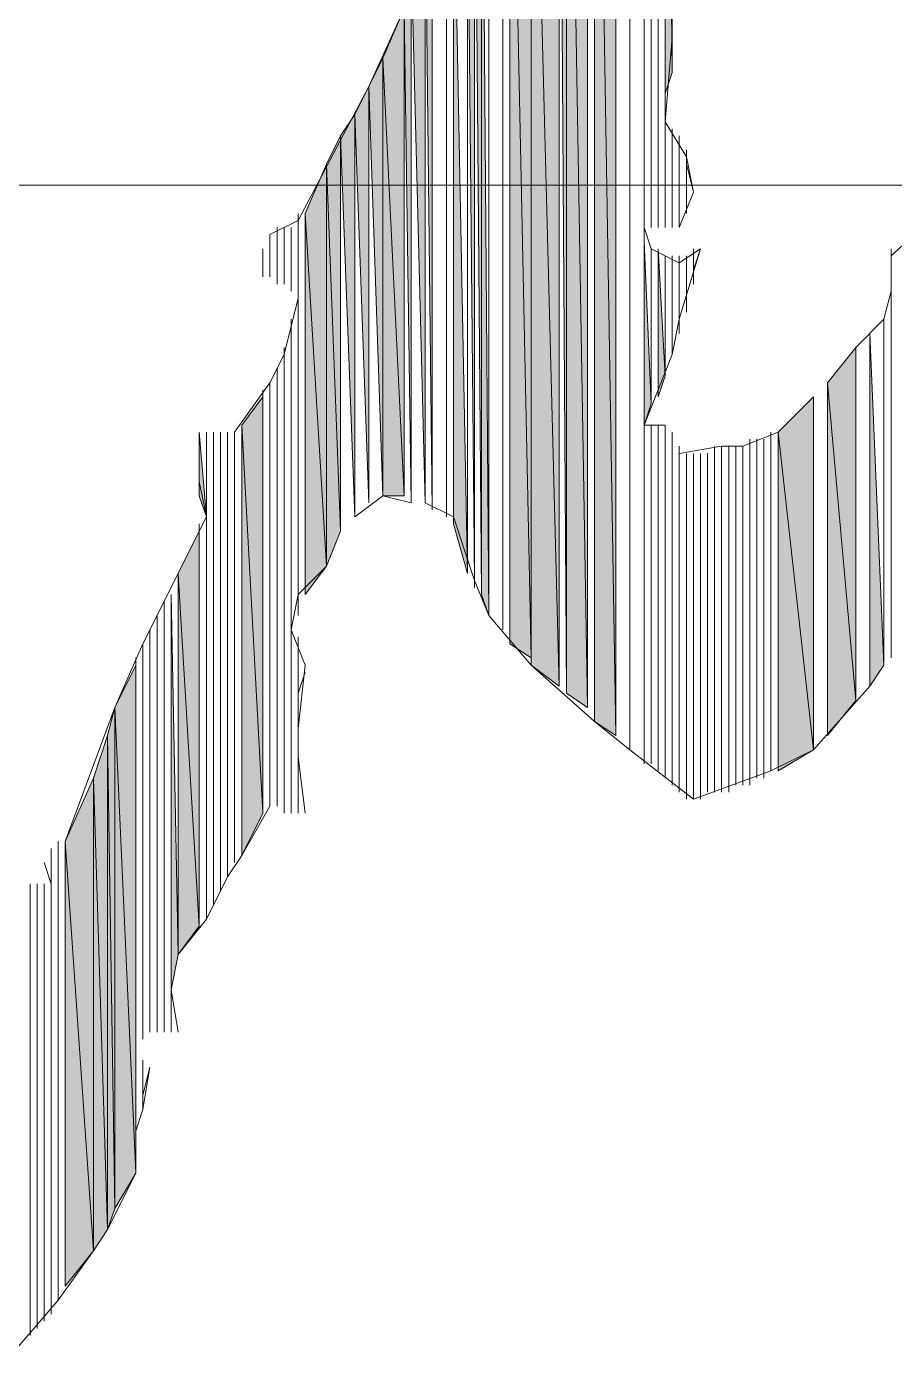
# Model space of a CAD drawing. Header units: millimetres. Extents: x -30643 to 86172, y -19411 to 63186.
# Drawn here: x 82230.7 to 82317.3, y -1822.9 to -1691 of the extents above; entities that cross this region are included whole.
import ezdxf

# ---------------------------------------------------------------- set-up
doc = ezdxf.new("R2010")
doc.units = ezdxf.units.MM

msp = doc.modelspace()

# ---------------------------------------------------------------- hatches: boundary and pattern name
h = msp.add_hatch(color=0)
h.dxf.hatch_style = 2
h.paths.add_polyline_path([(82294.39, -1700.47), (82294.39, -1697.66), (82294.39, -1628.7)])
h = msp.add_hatch(color=0)
h.dxf.hatch_style = 2
h.paths.add_polyline_path([(82294.39, -1697.66), (82295.09, -1695.55), (82294.39, -1628.7)])
h = msp.add_hatch(color=0)
h.dxf.hatch_style = 2
h.paths.add_polyline_path([(82295.09, -1695.55), (82295.09, -1692.03), (82295.09, -1628.7)])
h = msp.add_hatch(color=0)
h.dxf.hatch_style = 2
h.paths.add_polyline_path([(82295.09, -1692.03), (82295.09, -1688.51), (82295.09, -1628.7)])
h = msp.add_hatch(color=0)
h.dxf.hatch_style = 2
h.paths.add_polyline_path([(82289.46, -1761.69), (82289.46, -1630.81), (82287.35, -1632.22)])
h = msp.add_hatch(color=0)
h.dxf.hatch_style = 2
h.paths.add_polyline_path([(82287.35, -1760.29), (82289.46, -1761.69), (82287.35, -1632.22)])
h = msp.add_hatch(color=0)
h.dxf.hatch_style = 2
h.paths.add_polyline_path([(82286.65, -1758.88), (82286.65, -1633.62), (82284.54, -1635.03)])
h = msp.add_hatch(color=0)
h.dxf.hatch_style = 2
h.paths.add_polyline_path([(82284.54, -1757.47), (82286.65, -1758.88), (82284.54, -1635.03)])
h = msp.add_hatch(color=0)
h.dxf.hatch_style = 2
h.paths.add_polyline_path([(82284.54, -1757.47), (82284.54, -1642.07), (82283.83, -1644.88)])
h = msp.add_hatch(color=0)
h.dxf.hatch_style = 2
h.paths.add_polyline_path([(82283.83, -1756.77), (82283.83, -1644.88), (82281.02, -1649.11)])
h = msp.add_hatch(color=0)
h.dxf.hatch_style = 2
h.paths.add_polyline_path([(82281.02, -1754.66), (82283.83, -1756.77), (82281.02, -1649.11)])
h = msp.add_hatch(color=0)
h.dxf.hatch_style = 2
h.paths.add_polyline_path([(82281.02, -1753.95), (82281.02, -1649.81), (82278.91, -1651.92)])
h = msp.add_hatch(color=0)
h.dxf.hatch_style = 2
h.paths.add_polyline_path([(82278.91, -1752.55), (82281.02, -1753.95), (82278.91, -1651.92)])
h = msp.add_hatch(color=0)
h.dxf.hatch_style = 2
h.paths.add_polyline_path([(82276.09, -1747.62), (82276.09, -1654.73), (82275.39, -1661.77)])
h = msp.add_hatch(color=0)
h.dxf.hatch_style = 2
h.paths.add_polyline_path([(82276.09, -1747.62), (82276.8, -1749.73), (82276.09, -1654.73)])
h = msp.add_hatch(color=0)
h.dxf.hatch_style = 2
h.paths.add_polyline_path([(82275.39, -1746.92), (82275.39, -1661.77), (82275.39, -1665.29)])
h = msp.add_hatch(color=0)
h.dxf.hatch_style = 2
h.paths.add_polyline_path([(82275.39, -1746.92), (82275.39, -1665.29), (82275.39, -1667.4)])
h = msp.add_hatch(color=0)
h.dxf.hatch_style = 2
h.paths.add_polyline_path([(82275.39, -1746.21), (82275.39, -1667.4), (82274.68, -1673.03)])
h = msp.add_hatch(color=0)
h.dxf.hatch_style = 2
h.paths.add_polyline_path([(82273.28, -1740.58), (82274.68, -1745.51), (82273.28, -1673.03)])
h = msp.add_hatch(color=0)
h.dxf.hatch_style = 2
h.paths.add_polyline_path([(82271.17, -1739.18), (82271.17, -1674.44), (82270.46, -1676.55)])
h = msp.add_hatch(color=0)
h.dxf.hatch_style = 2
h.paths.add_polyline_path([(82270.46, -1738.47), (82270.46, -1676.55), (82269.06, -1683.59)])
h = msp.add_hatch(color=0)
h.dxf.hatch_style = 2
h.paths.add_polyline_path([(82269.06, -1738.47), (82269.06, -1683.59), (82268.35, -1689.22)])
h = msp.add_hatch(color=0)
h.dxf.hatch_style = 2
h.paths.add_polyline_path([(82268.35, -1737.77), (82268.35, -1689.22), (82266.24, -1694.14)])
h = msp.add_hatch(color=0)
h.dxf.hatch_style = 2
h.paths.add_polyline_path([(82266.24, -1737.77), (82266.24, -1694.14), (82264.83, -1696.96)])
h = msp.add_hatch(color=0)
h.dxf.hatch_style = 2
h.paths.add_polyline_path([(82266.24, -1737.77), (82268.35, -1737.77), (82266.24, -1694.14)])
h = msp.add_hatch(color=0)
h.dxf.hatch_style = 2
h.paths.add_polyline_path([(82264.83, -1738.47), (82264.83, -1696.96), (82263.43, -1699.77)])
h = msp.add_hatch(color=0)
h.dxf.hatch_style = 2
h.paths.add_polyline_path([(82263.43, -1739.88), (82263.43, -1699.77), (82262.02, -1701.88)])
h = msp.add_hatch(color=0)
h.dxf.hatch_style = 2
h.paths.add_polyline_path([(82262.02, -1741.29), (82262.02, -1701.88), (82260.61, -1704.7)])
h = msp.add_hatch(color=0)
h.dxf.hatch_style = 2
h.paths.add_polyline_path([(82260.61, -1744.81), (82260.61, -1704.7), (82258.5, -1709.62)])
h = msp.add_hatch(color=0)
h.dxf.hatch_style = 2
h.paths.add_polyline_path([(82260.61, -1744.81), (82262.02, -1741.29), (82260.61, -1704.7)])
h = msp.add_hatch(color=0)
h.dxf.hatch_style = 2
h.paths.add_polyline_path([(82258.5, -1747.62), (82260.61, -1744.81), (82258.5, -1709.62)])
h = msp.add_hatch(color=0)
h.dxf.hatch_style = 2
h.paths.add_polyline_path([(82292.28, -1730.73), (82292.98, -1728.62), (82292.28, -1712.44)])
h = msp.add_hatch(color=0)
h.dxf.hatch_style = 2
h.paths.add_polyline_path([(82293.68, -1727.92), (82294.39, -1725.81), (82293.68, -1713.14)])
h = msp.add_hatch(color=0)
h.dxf.hatch_style = 2
h.paths.add_polyline_path([(82257.09, -1769.43), (82257.09, -1720.18), (82257.09, -1722.29)])
h = msp.add_hatch(color=0)
h.dxf.hatch_style = 2
h.paths.add_polyline_path([(82314.79, -1756.77), (82316.2, -1754.66), (82314.79, -1721.58)])
h = msp.add_hatch(color=0)
h.dxf.hatch_style = 2
h.paths.add_polyline_path([(82313.39, -1758.18), (82313.39, -1722.99), (82310.57, -1726.51)])
h = msp.add_hatch(color=0)
h.dxf.hatch_style = 2
h.paths.add_polyline_path([(82310.57, -1761.69), (82313.39, -1758.18), (82310.57, -1726.51)])
h = msp.add_hatch(color=0)
h.dxf.hatch_style = 2
h.paths.add_polyline_path([(82254.28, -1769.43), (82254.28, -1727.92), (82252.17, -1730.73)])
h = msp.add_hatch(color=0)
h.dxf.hatch_style = 2
h.paths.add_polyline_path([(82309.17, -1763.1), (82309.17, -1727.92), (82305.65, -1731.44)])
h = msp.add_hatch(color=0)
h.dxf.hatch_style = 2
h.paths.add_polyline_path([(82252.17, -1773.66), (82254.28, -1769.43), (82252.17, -1730.73)])
h = msp.add_hatch(color=0)
h.dxf.hatch_style = 2
h.paths.add_polyline_path([(82247.94, -1737.77), (82247.94, -1731.44), (82247.94, -1733.55)])
h = msp.add_hatch(color=0)
h.dxf.hatch_style = 2
h.paths.add_polyline_path([(82247.94, -1737.77), (82248.65, -1739.88), (82247.94, -1731.44)])
h = msp.add_hatch(color=0)
h.dxf.hatch_style = 2
h.paths.add_polyline_path([(82305.65, -1765.21), (82309.17, -1763.1), (82305.65, -1731.44)])
h = msp.add_hatch(color=0)
h.dxf.hatch_style = 2
h.paths.add_polyline_path([(82247.94, -1780.69), (82247.94, -1741.29), (82245.83, -1745.51)])
h = msp.add_hatch(color=0)
h.dxf.hatch_style = 2
h.paths.add_polyline_path([(82245.83, -1783.51), (82247.94, -1780.69), (82245.83, -1745.51)])
h = msp.add_hatch(color=0)
h.dxf.hatch_style = 2
h.paths.add_polyline_path([(82245.13, -1787.03), (82245.83, -1783.51), (82245.13, -1747.62)])
h = msp.add_hatch(color=0)
h.dxf.hatch_style = 2
h.paths.add_polyline_path([(82257.8, -1763.81), (82257.8, -1760.99), (82257.8, -1752.55)])
h = msp.add_hatch(color=0)
h.dxf.hatch_style = 2
h.paths.add_polyline_path([(82257.8, -1760.99), (82257.8, -1757.47), (82257.8, -1752.55)])
h = msp.add_hatch(color=0)
h.dxf.hatch_style = 2
h.paths.add_polyline_path([(82241.61, -1805.32), (82241.61, -1754.66), (82239.5, -1758.88)])
h = msp.add_hatch(color=0)
h.dxf.hatch_style = 2
h.paths.add_polyline_path([(82241.61, -1805.32), (82241.61, -1801.1), (82241.61, -1754.66)])
h = msp.add_hatch(color=0)
h.dxf.hatch_style = 2
h.paths.add_polyline_path([(82239.5, -1808.84), (82239.5, -1758.88), (82238.8, -1761.69)])
h = msp.add_hatch(color=0)
h.dxf.hatch_style = 2
h.paths.add_polyline_path([(82239.5, -1808.84), (82241.61, -1805.32), (82239.5, -1758.88)])
h = msp.add_hatch(color=0)
h.dxf.hatch_style = 2
h.paths.add_polyline_path([(82238.8, -1810.95), (82238.8, -1761.69), (82237.39, -1765.92)])
h = msp.add_hatch(color=0)
h.dxf.hatch_style = 2
h.paths.add_polyline_path([(82238.8, -1810.95), (82239.5, -1808.84), (82238.8, -1761.69)])
h = msp.add_hatch(color=0)
h.dxf.hatch_style = 2
h.paths.add_polyline_path([(82257.8, -1769.43), (82257.8, -1766.62), (82257.8, -1763.81)])
h = msp.add_hatch(color=0)
h.dxf.hatch_style = 2
h.paths.add_polyline_path([(82237.39, -1813.06), (82237.39, -1765.92), (82234.57, -1772.25)])
h = msp.add_hatch(color=0)
h.dxf.hatch_style = 2
h.paths.add_polyline_path([(82237.39, -1813.06), (82238.8, -1810.95), (82237.39, -1765.92)])
h = msp.add_hatch(color=0)
h.dxf.hatch_style = 2
h.paths.add_polyline_path([(82234.57, -1816.58), (82237.39, -1813.06), (82234.57, -1772.25)])

# ---------------------------------------------------------------- linework, layer by layer
at = {"color": 0, "lineweight": 0}
for points in [[(82292.28, -1711.03), (82292.28, -1628.7)], [(82292.28, -1711.03), (82292.28, -1628.7)], [(82292.28, -1711.03), (82292.28, -1628.7)], [(82292.28, -1711.03), (82292.28, -1628.7)], [(82292.28, -1763.81), (82292.28, -1629.4)], [(82292.28, -1711.03), (82292.28, -1629.4)], [(82292.98, -1711.03), (82292.98, -1628.7)], [(82292.98, -1711.03), (82292.98, -1628.7)], [(82293.68, -1711.03), (82293.68, -1628.7)], [(82293.68, -1711.03), (82293.68, -1628.7)], [(82294.39, -1711.03), (82294.39, -1628.7)], [(82294.39, -1711.03), (82294.39, -1628.7)], [(82294.39, -1711.03), (82294.39, -1628.7)], [(82294.39, -1711.03), (82294.39, -1628.7)], [(82294.39, -1711.03), (82294.39, -1628.7)], [(82294.39, -1700.47), (82294.39, -1697.66), (82294.39, -1628.7)], [(82294.39, -1697.66), (82294.39, -1628.7)], [(82294.39, -1697.66), (82295.09, -1695.55), (82294.39, -1628.7)], [(82295.09, -1695.55), (82295.09, -1628.7)], [(82295.09, -1695.55), (82295.09, -1692.03), (82295.09, -1628.7)], [(82295.09, -1692.03), (82295.09, -1628.7)], [(82295.09, -1692.03), (82295.09, -1688.51), (82295.09, -1628.7)], [(82290.87, -1763.1), (82290.87, -1630.11)], [(82290.87, -1763.1), (82290.87, -1630.11)], [(82289.46, -1761.69), (82289.46, -1630.81), (82287.35, -1632.22)], [(82289.46, -1761.69), (82289.46, -1630.81)], [(82287.35, -1760.29), (82287.35, -1632.22)], [(82287.35, -1760.29), (82289.46, -1761.69), (82287.35, -1632.22)], [(82287.35, -1759.58), (82287.35, -1632.92)], [(82287.35, -1759.58), (82287.35, -1632.92)], [(82286.65, -1758.88), (82286.65, -1633.62), (82284.54, -1635.03)], [(82286.65, -1758.88), (82286.65, -1633.62)], [(82284.54, -1757.47), (82286.65, -1758.88), (82284.54, -1635.03)], [(82284.54, -1757.47), (82284.54, -1642.07), (82283.83, -1644.88)], [(82284.54, -1757.47), (82284.54, -1641.37)], [(82284.54, -1757.47), (82284.54, -1642.07)], [(82283.83, -1756.77), (82283.83, -1644.88), (82281.02, -1649.11)], [(82283.83, -1756.77), (82283.83, -1644.88)], [(82281.02, -1754.66), (82281.02, -1649.11)], [(82281.02, -1754.66), (82283.83, -1756.77), (82281.02, -1649.11)], [(82281.02, -1753.95), (82281.02, -1649.81), (82278.91, -1651.92)], [(82281.02, -1753.95), (82281.02, -1649.81)], [(82278.91, -1752.55), (82278.91, -1651.92)], [(82278.91, -1752.55), (82281.02, -1753.95), (82278.91, -1651.92)], [(82276.8, -1749.73), (82276.8, -1654.03)], [(82276.8, -1749.73), (82276.8, -1654.03)], [(82278.2, -1751.14), (82278.2, -1653.33)], [(82278.2, -1751.14), (82278.2, -1653.33)], [(82276.09, -1747.62), (82276.09, -1654.73), (82275.39, -1661.77)], [(82276.09, -1747.62), (82276.8, -1749.73), (82276.09, -1654.73)], [(82275.39, -1746.92), (82275.39, -1661.77), (82275.39, -1665.29)], [(82275.39, -1746.92), (82275.39, -1661.77)], [(82275.39, -1746.92), (82275.39, -1665.29), (82275.39, -1667.4)], [(82275.39, -1746.92), (82275.39, -1665.29)], [(82275.39, -1746.21), (82275.39, -1667.4), (82274.68, -1673.03)], [(82275.39, -1746.21), (82275.39, -1667.4)], [(82272.57, -1739.88), (82272.57, -1673.73)], [(82272.57, -1739.88), (82272.57, -1673.73)], [(82273.28, -1740.58), (82273.28, -1673.03)], [(82273.28, -1740.58), (82274.68, -1745.51), (82273.28, -1673.03)], [(82273.28, -1739.88), (82273.28, -1673.73)], [(82273.28, -1739.88), (82273.28, -1673.73)], [(82274.68, -1745.51), (82274.68, -1673.03)], [(82274.68, -1745.51), (82274.68, -1673.03)], [(82271.17, -1739.18), (82271.17, -1674.44), (82270.46, -1676.55)], [(82271.17, -1739.18), (82271.17, -1674.44)], [(82270.46, -1738.47), (82270.46, -1676.55), (82269.06, -1683.59)], [(82270.46, -1738.47), (82270.46, -1676.55)], [(82269.06, -1738.47), (82269.06, -1683.59), (82268.35, -1689.22)], [(82269.06, -1738.47), (82269.06, -1683.59)], [(82268.35, -1737.77), (82268.35, -1689.22), (82266.24, -1694.14)], [(82268.35, -1737.77), (82268.35, -1689.22)], [(82266.24, -1737.77), (82266.24, -1694.14), (82264.83, -1696.96)], [(82266.24, -1737.77), (82268.35, -1737.77), (82266.24, -1694.14)], [(82264.83, -1738.47), (82264.83, -1696.96), (82263.43, -1699.77)], [(82264.83, -1738.47), (82264.83, -1696.96)], [(82263.43, -1739.88), (82263.43, -1699.77), (82262.02, -1701.88)], [(82263.43, -1739.88), (82263.43, -1699.77)], [(82294.39, -1711.03), (82294.39, -1700.47)], [(82262.02, -1741.29), (82262.02, -1701.88), (82260.61, -1704.7)], [(82262.02, -1741.29), (82262.02, -1701.88)], [(82294.39, -1711.03), (82294.39, -1701.18)], [(82294.39, -1711.03), (82294.39, -1701.18)], [(82295.09, -1711.03), (82295.09, -1701.18)], [(82295.09, -1711.03), (82295.09, -1701.18)], [(82295.09, -1711.03), (82295.09, -1701.18)], [(82295.09, -1711.03), (82295.09, -1701.18)], [(82295.09, -1711.03), (82295.09, -1701.88)], [(82295.09, -1711.03), (82295.09, -1701.88)], [(82295.09, -1711.03), (82295.09, -1701.88)], [(82295.09, -1711.03), (82295.09, -1701.88)], [(82295.8, -1711.03), (82295.8, -1701.88)], [(82295.8, -1711.03), (82295.8, -1701.88)], [(82295.8, -1711.03), (82295.8, -1702.58)], [(82295.8, -1711.03), (82295.8, -1702.58)], [(82295.8, -1711.03), (82295.8, -1702.58)], [(82295.8, -1711.03), (82295.8, -1702.58)], [(82295.8, -1711.03), (82295.8, -1702.58)], [(82295.8, -1711.03), (82295.8, -1702.58)], [(82295.8, -1710.33), (82295.8, -1702.58)], [(82295.8, -1710.33), (82295.8, -1702.58)], [(82295.8, -1710.33), (82295.8, -1702.58)], [(82295.8, -1710.33), (82295.8, -1702.58)], [(82295.8, -1710.33), (82295.8, -1702.58)], [(82295.8, -1710.33), (82295.8, -1702.58)], [(82296.5, -1709.62), (82296.5, -1703.29)], [(82296.5, -1709.62), (82296.5, -1703.29)], [(82296.5, -1708.21), (82296.5, -1703.99)], [(82296.5, -1708.21), (82296.5, -1703.99)], [(82296.5, -1708.21), (82296.5, -1703.99)], [(82296.5, -1708.21), (82296.5, -1703.99)], [(82260.61, -1744.81), (82260.61, -1704.7), (82258.5, -1709.62)], [(82260.61, -1744.81), (82262.02, -1741.29), (82260.61, -1704.7)], [(82296.5, -1708.21), (82296.5, -1704.7)], [(82296.5, -1708.21), (82296.5, -1704.7)], [(82297.2, -1707.51), (82296.5, -1704.7)], [(82257.8, -1718.07), (82257.8, -1709.62)], [(82257.8, -1748.32), (82257.8, -1709.62)], [(82257.8, -1747.62), (82257.8, -1709.62)], [(82257.8, -1747.62), (82257.8, -1709.62)], [(82258.5, -1747.62), (82258.5, -1709.62)], [(82258.5, -1747.62), (82258.5, -1709.62)], [(82258.5, -1747.62), (82258.5, -1709.62)], [(82258.5, -1747.62), (82260.61, -1744.81), (82258.5, -1709.62)], [(82255.69, -1716.66), (82255.69, -1711.03)], [(82255.69, -1716.66), (82255.69, -1711.03)], [(82256.39, -1716.66), (82256.39, -1711.03)], [(82256.39, -1716.66), (82256.39, -1711.03)], [(82256.39, -1716.66), (82256.39, -1711.03)], [(82256.39, -1716.66), (82256.39, -1711.03)], [(82256.39, -1716.66), (82256.39, -1711.03)], [(82256.39, -1716.66), (82256.39, -1711.03)], [(82257.09, -1717.36), (82257.09, -1711.03)], [(82257.09, -1717.36), (82257.09, -1711.03)], [(82257.09, -1717.36), (82257.09, -1711.03)], [(82257.09, -1717.36), (82257.09, -1711.03)], [(82257.8, -1717.36), (82257.8, -1710.33)], [(82257.8, -1717.36), (82257.8, -1710.33)], [(82257.8, -1717.36), (82257.8, -1710.33)], [(82257.8, -1717.36), (82257.8, -1710.33)], [(82257.8, -1717.36), (82257.8, -1710.33)], [(82257.8, -1717.36), (82257.8, -1710.33)], [(82292.28, -1763.81), (82292.28, -1711.03)], [(82292.28, -1763.81), (82292.28, -1711.03)], [(82292.28, -1763.81), (82292.28, -1711.03)], [(82254.98, -1715.95), (82254.98, -1711.73)], [(82254.98, -1715.95), (82254.98, -1711.73)], [(82254.98, -1715.95), (82254.98, -1711.73)], [(82254.98, -1715.95), (82254.98, -1711.73)], [(82254.98, -1715.95), (82254.98, -1712.44)], [(82254.98, -1715.95), (82254.98, -1712.44)], [(82292.28, -1764.51), (82292.28, -1712.44)], [(82292.28, -1730.73), (82292.98, -1728.62), (82292.28, -1712.44)], [(82254.28, -1715.95), (82254.28, -1713.14)], [(82254.28, -1715.95), (82254.28, -1713.14)], [(82292.98, -1728.62), (82292.98, -1713.14)], [(82292.98, -1728.62), (82292.98, -1713.14)], [(82293.68, -1727.92), (82293.68, -1713.14)], [(82293.68, -1727.92), (82294.39, -1725.81), (82293.68, -1713.14)], [(82294.39, -1725.81), (82294.39, -1713.84)], [(82294.39, -1725.81), (82294.39, -1713.84)], [(82294.39, -1725.1), (82294.39, -1713.84)], [(82294.39, -1725.1), (82294.39, -1713.84)], [(82294.39, -1724.4), (82294.39, -1713.84)], [(82294.39, -1724.4), (82294.39, -1713.84)], [(82294.39, -1723.7), (82294.39, -1713.84)], [(82294.39, -1723.7), (82294.39, -1713.84)], [(82295.09, -1723.7), (82295.09, -1713.84)], [(82295.09, -1723.7), (82295.09, -1713.84)], [(82295.09, -1722.99), (82295.09, -1713.84)], [(82295.09, -1722.99), (82295.09, -1713.84)], [(82295.09, -1722.29), (82295.09, -1713.84)], [(82295.09, -1722.29), (82295.09, -1713.84)], [(82295.09, -1722.29), (82295.09, -1713.84)], [(82295.09, -1722.29), (82295.09, -1713.84)], [(82295.8, -1721.58), (82295.8, -1713.84)], [(82295.8, -1721.58), (82295.8, -1713.84)], [(82295.8, -1720.88), (82295.8, -1713.84)], [(82295.8, -1720.88), (82295.8, -1713.84)], [(82295.8, -1720.18), (82295.8, -1713.84)], [(82295.8, -1720.18), (82295.8, -1713.84)], [(82295.8, -1720.18), (82295.8, -1713.84)], [(82295.8, -1720.18), (82295.8, -1713.84)], [(82296.5, -1719.47), (82296.5, -1713.84)], [(82296.5, -1719.47), (82296.5, -1713.84)], [(82296.5, -1718.07), (82296.5, -1713.84)], [(82296.5, -1718.07), (82296.5, -1713.84)], [(82296.5, -1717.36), (82296.5, -1713.84)], [(82296.5, -1717.36), (82296.5, -1713.84)], [(82296.5, -1717.36), (82296.5, -1713.84)], [(82296.5, -1717.36), (82296.5, -1713.84)], [(82297.2, -1715.25), (82297.2, -1713.14)], [(82297.2, -1715.25), (82297.91, -1713.14)], [(82297.2, -1716.66), (82297.2, -1713.84)], [(82297.2, -1716.66), (82297.2, -1713.84)], [(82297.2, -1716.66), (82297.2, -1713.84)], [(82297.2, -1716.66), (82297.2, -1713.84)], [(82297.2, -1716.66), (82297.2, -1713.84)], [(82297.2, -1716.66), (82297.2, -1713.84)], [(82297.2, -1715.95), (82297.2, -1713.84)], [(82297.2, -1715.95), (82297.2, -1713.84)], [(82297.2, -1715.95), (82297.2, -1713.84)], [(82297.2, -1715.95), (82297.2, -1713.84)], [(82316.91, -1717.36), (82316.91, -1713.14)], [(82316.91, -1753.25), (82316.91, -1713.14)], [(82295.8, -1720.88), (82295.8, -1714.55)], [(82295.8, -1720.88), (82295.8, -1714.55)], [(82295.8, -1720.88), (82295.8, -1714.55)], [(82295.8, -1720.88), (82295.8, -1714.55)], [(82295.8, -1720.18), (82295.8, -1714.55)], [(82295.8, -1720.18), (82295.8, -1714.55)], [(82316.91, -1753.25), (82316.91, -1717.36)], [(82257.8, -1748.32), (82257.8, -1718.07)], [(82257.8, -1749.03), (82257.8, -1718.77)], [(82257.8, -1749.03), (82257.8, -1718.77)], [(82257.8, -1749.03), (82257.8, -1718.77)], [(82257.8, -1749.03), (82257.8, -1718.77)], [(82316.91, -1753.95), (82316.91, -1718.77)], [(82316.91, -1753.95), (82316.91, -1718.77)], [(82257.09, -1769.43), (82257.09, -1720.18), (82257.09, -1722.29)], [(82257.09, -1751.14), (82257.09, -1720.18)], [(82257.8, -1749.73), (82257.8, -1719.47)], [(82257.8, -1749.73), (82257.8, -1719.47)], [(82316.2, -1754.66), (82316.2, -1720.18)], [(82316.2, -1754.66), (82316.2, -1720.18)], [(82316.2, -1754.66), (82316.2, -1720.18)], [(82316.2, -1754.66), (82316.2, -1720.18)], [(82314.79, -1756.77), (82314.79, -1721.58)], [(82314.79, -1756.77), (82316.2, -1754.66), (82314.79, -1721.58)], [(82256.39, -1769.43), (82256.39, -1722.99)], [(82256.39, -1769.43), (82256.39, -1722.99)], [(82257.09, -1769.43), (82257.09, -1722.29)], [(82257.09, -1769.43), (82257.09, -1722.29)], [(82313.39, -1758.18), (82313.39, -1722.99), (82310.57, -1726.51)], [(82313.39, -1758.18), (82313.39, -1722.99)], [(82256.39, -1769.43), (82256.39, -1723.7)], [(82256.39, -1769.43), (82256.39, -1723.7)], [(82256.39, -1768.73), (82256.39, -1724.4)], [(82256.39, -1768.73), (82256.39, -1724.4)], [(82255.69, -1768.73), (82255.69, -1725.1)], [(82255.69, -1768.73), (82255.69, -1725.1)], [(82254.98, -1768.73), (82254.98, -1726.51)], [(82254.98, -1768.73), (82254.98, -1726.51)], [(82254.98, -1768.73), (82254.98, -1726.51)], [(82254.98, -1768.73), (82254.98, -1726.51)], [(82310.57, -1761.69), (82310.57, -1726.51)], [(82310.57, -1761.69), (82313.39, -1758.18), (82310.57, -1726.51)], [(82254.28, -1769.43), (82254.28, -1727.92), (82252.17, -1730.73)], [(82254.28, -1769.43), (82254.28, -1727.21)], [(82254.28, -1769.43), (82254.28, -1727.21)], [(82254.28, -1769.43), (82254.28, -1727.92)], [(82254.98, -1768.73), (82254.98, -1727.21)], [(82254.98, -1768.73), (82254.98, -1727.21)], [(82309.17, -1763.1), (82309.17, -1727.92), (82305.65, -1731.44)], [(82309.17, -1763.1), (82309.17, -1727.92)], [(82309.17, -1763.1), (82309.17, -1727.92)], [(82309.17, -1763.1), (82309.17, -1727.92)], [(82252.17, -1773.66), (82252.17, -1730.73)], [(82252.17, -1773.66), (82254.28, -1769.43), (82252.17, -1730.73)], [(82292.28, -1764.51), (82292.28, -1730.73)], [(82292.98, -1764.51), (82292.98, -1730.73)], [(82292.98, -1764.51), (82292.98, -1730.73)], [(82293.68, -1765.21), (82293.68, -1730.73)], [(82293.68, -1765.21), (82293.68, -1730.73)], [(82294.39, -1765.92), (82294.39, -1730.73)], [(82294.39, -1765.92), (82294.39, -1730.73)], [(82294.39, -1765.92), (82294.39, -1730.73)], [(82294.39, -1765.92), (82294.39, -1730.73)], [(82247.94, -1737.77), (82247.94, -1731.44), (82247.94, -1733.55)], [(82247.94, -1737.77), (82248.65, -1739.88), (82247.94, -1731.44)], [(82248.65, -1739.88), (82248.65, -1731.44)], [(82248.65, -1779.99), (82248.65, -1731.44)], [(82248.65, -1779.99), (82248.65, -1731.44)], [(82248.65, -1779.99), (82248.65, -1731.44)], [(82249.35, -1778.58), (82249.35, -1731.44)], [(82249.35, -1778.58), (82249.35, -1731.44)], [(82250.06, -1777.18), (82250.06, -1731.44)], [(82250.06, -1777.18), (82250.06, -1731.44)], [(82250.76, -1775.77), (82250.76, -1731.44)], [(82250.76, -1775.77), (82250.76, -1731.44)], [(82251.46, -1774.36), (82251.46, -1731.44)], [(82251.46, -1774.36), (82251.46, -1731.44)], [(82294.39, -1765.92), (82294.39, -1731.44)], [(82294.39, -1765.92), (82294.39, -1731.44)], [(82294.39, -1765.92), (82294.39, -1731.44)], [(82294.39, -1765.92), (82294.39, -1731.44)], [(82295.09, -1765.92), (82295.09, -1731.44)], [(82295.09, -1765.92), (82295.09, -1731.44)], [(82295.09, -1766.62), (82295.09, -1731.44)], [(82295.09, -1766.62), (82295.09, -1731.44)], [(82295.09, -1766.62), (82295.09, -1732.14)], [(82295.09, -1766.62), (82295.09, -1732.14)], [(82295.09, -1766.62), (82295.09, -1732.14)], [(82295.09, -1766.62), (82295.09, -1732.14)], [(82302.83, -1765.92), (82302.83, -1732.14)], [(82302.83, -1765.92), (82302.83, -1732.14)], [(82303.54, -1765.92), (82303.54, -1732.14)], [(82303.54, -1765.92), (82303.54, -1732.14)], [(82304.24, -1765.92), (82304.24, -1732.14)], [(82304.24, -1765.92), (82304.24, -1732.14)], [(82304.94, -1765.21), (82304.94, -1731.44)], [(82304.94, -1765.21), (82304.94, -1731.44)], [(82305.65, -1765.21), (82305.65, -1731.44)], [(82305.65, -1765.21), (82309.17, -1763.1), (82305.65, -1731.44)], [(82247.94, -1736.36), (82247.94, -1733.55)], [(82247.94, -1736.36), (82247.94, -1733.55)], [(82295.8, -1766.62), (82295.8, -1732.84)], [(82295.8, -1766.62), (82295.8, -1732.84)], [(82295.8, -1766.62), (82295.8, -1732.84)], [(82295.8, -1766.62), (82295.8, -1732.84)], [(82295.8, -1766.62), (82295.8, -1732.84)], [(82295.8, -1766.62), (82295.8, -1732.84)], [(82295.8, -1766.62), (82295.8, -1732.84)], [(82295.8, -1766.62), (82295.8, -1732.84)], [(82295.8, -1766.62), (82295.8, -1733.55)], [(82295.8, -1766.62), (82295.8, -1733.55)], [(82295.8, -1767.32), (82295.8, -1733.55)], [(82295.8, -1767.32), (82295.8, -1733.55)], [(82295.8, -1767.32), (82295.8, -1733.55)], [(82295.8, -1767.32), (82295.8, -1733.55)], [(82296.5, -1767.32), (82296.5, -1733.55)], [(82296.5, -1767.32), (82296.5, -1733.55)], [(82296.5, -1767.32), (82296.5, -1733.55)], [(82296.5, -1767.32), (82296.5, -1733.55)], [(82296.5, -1768.03), (82296.5, -1733.55)], [(82296.5, -1768.03), (82296.5, -1733.55)], [(82296.5, -1768.03), (82296.5, -1733.55)], [(82296.5, -1768.03), (82296.5, -1733.55)], [(82297.2, -1768.03), (82297.2, -1733.55)], [(82297.2, -1768.03), (82297.2, -1733.55)], [(82297.2, -1768.03), (82297.2, -1733.55)], [(82297.2, -1768.03), (82297.2, -1733.55)], [(82297.2, -1768.03), (82297.2, -1733.55)], [(82297.2, -1768.03), (82297.2, -1733.55)], [(82297.2, -1768.03), (82297.2, -1733.55)], [(82297.2, -1768.03), (82297.2, -1733.55)], [(82297.2, -1768.03), (82297.2, -1733.55)], [(82297.2, -1768.03), (82297.2, -1733.55)], [(82297.2, -1768.03), (82297.2, -1733.55)], [(82297.2, -1768.03), (82297.2, -1733.55)], [(82297.91, -1768.03), (82297.91, -1733.55)], [(82297.91, -1768.03), (82297.91, -1733.55)], [(82297.91, -1768.03), (82297.91, -1733.55)], [(82297.91, -1768.03), (82297.91, -1733.55)], [(82298.61, -1767.32), (82298.61, -1733.55)], [(82298.61, -1767.32), (82298.61, -1733.55)], [(82299.31, -1767.32), (82299.31, -1732.84)], [(82299.31, -1767.32), (82299.31, -1732.84)], [(82300.02, -1767.32), (82300.02, -1732.84)], [(82300.02, -1767.32), (82300.02, -1732.84)], [(82300.02, -1767.32), (82300.02, -1732.84)], [(82300.02, -1767.32), (82300.02, -1732.84)], [(82300.02, -1767.32), (82300.02, -1732.84)], [(82300.02, -1767.32), (82300.02, -1732.84)], [(82300.72, -1767.32), (82300.72, -1732.84)], [(82300.72, -1767.32), (82300.72, -1732.84)], [(82300.72, -1767.32), (82300.72, -1732.84)], [(82300.72, -1767.32), (82300.72, -1732.84)], [(82301.42, -1766.62), (82301.42, -1732.84)], [(82301.42, -1766.62), (82301.42, -1732.84)], [(82302.13, -1766.62), (82302.13, -1732.84)], [(82302.13, -1766.62), (82302.13, -1732.84)], [(82302.83, -1766.62), (82302.83, -1732.84)], [(82302.83, -1766.62), (82302.83, -1732.84)], [(82248.65, -1779.99), (82248.65, -1739.88)], [(82247.94, -1780.69), (82247.94, -1741.29), (82245.83, -1745.51)], [(82247.94, -1780.69), (82247.94, -1740.58)], [(82247.94, -1780.69), (82247.94, -1740.58)], [(82247.94, -1780.69), (82247.94, -1741.29)], [(82247.94, -1780.69), (82247.94, -1741.29)], [(82247.94, -1780.69), (82247.94, -1741.29)], [(82245.83, -1783.51), (82245.83, -1745.51)], [(82245.83, -1783.51), (82247.94, -1780.69), (82245.83, -1745.51)], [(82245.83, -1783.51), (82245.83, -1746.21)], [(82245.83, -1783.51), (82245.83, -1746.21)], [(82245.13, -1791.25), (82245.13, -1747.62)], [(82245.13, -1787.03), (82245.83, -1783.51), (82245.13, -1747.62)], [(82244.43, -1791.25), (82244.43, -1748.32)], [(82244.43, -1791.25), (82244.43, -1748.32)], [(82243.72, -1791.25), (82243.72, -1749.73)], [(82243.72, -1791.25), (82243.72, -1749.73)], [(82243.02, -1791.25), (82243.02, -1751.14)], [(82243.02, -1791.25), (82243.02, -1751.14)], [(82257.09, -1769.43), (82257.09, -1751.14)], [(82257.8, -1769.43), (82257.8, -1751.84)], [(82257.8, -1769.43), (82257.8, -1751.84)], [(82242.32, -1791.25), (82242.32, -1752.55)], [(82242.32, -1791.25), (82242.32, -1752.55)], [(82242.32, -1791.25), (82242.32, -1752.55)], [(82242.32, -1791.25), (82242.32, -1752.55)], [(82242.32, -1791.95), (82242.32, -1753.25)], [(82242.32, -1791.95), (82242.32, -1753.25)], [(82242.32, -1791.95), (82242.32, -1753.25)], [(82242.32, -1791.95), (82242.32, -1753.25)], [(82257.8, -1769.43), (82257.8, -1752.55)], [(82257.8, -1763.81), (82257.8, -1760.99), (82257.8, -1752.55)], [(82257.8, -1760.99), (82257.8, -1752.55)], [(82257.8, -1760.99), (82257.8, -1757.47), (82257.8, -1752.55)], [(82241.61, -1805.32), (82241.61, -1754.66), (82239.5, -1758.88)], [(82241.61, -1801.1), (82241.61, -1753.95)], [(82241.61, -1801.1), (82241.61, -1753.95)], [(82241.61, -1800.4), (82241.61, -1753.95)], [(82241.61, -1792.66), (82241.61, -1753.95)], [(82241.61, -1805.32), (82241.61, -1801.1), (82241.61, -1754.66)], [(82257.8, -1757.47), (82257.8, -1753.95)], [(82257.8, -1757.47), (82257.8, -1753.95)], [(82257.8, -1757.47), (82257.8, -1753.95)], [(82257.8, -1757.47), (82258.5, -1755.36)], [(82239.5, -1808.84), (82239.5, -1758.88), (82238.8, -1761.69)], [(82239.5, -1808.84), (82241.61, -1805.32), (82239.5, -1758.88)], [(82238.8, -1810.95), (82238.8, -1761.69), (82237.39, -1765.92)], [(82238.8, -1810.95), (82239.5, -1808.84), (82238.8, -1761.69)], [(82257.8, -1769.43), (82257.8, -1763.81)], [(82257.8, -1769.43), (82257.8, -1763.81)], [(82257.8, -1769.43), (82257.8, -1763.81)], [(82257.8, -1769.43), (82257.8, -1766.62), (82257.8, -1763.81)], [(82237.39, -1813.06), (82237.39, -1765.92), (82234.57, -1772.25)], [(82237.39, -1813.06), (82238.8, -1810.95), (82237.39, -1765.92)], [(82257.8, -1769.43), (82257.8, -1766.62)], [(82257.8, -1769.43), (82257.8, -1766.62)], [(82257.8, -1769.43), (82257.8, -1766.62)], [(82233.17, -1818.69), (82233.17, -1772.95)], [(82233.17, -1818.69), (82233.17, -1772.95)], [(82233.87, -1817.99), (82233.87, -1772.25)], [(82233.87, -1817.99), (82233.87, -1772.25)], [(82234.57, -1816.58), (82234.57, -1772.25)], [(82234.57, -1816.58), (82237.39, -1813.06), (82234.57, -1772.25)], [(82233.17, -1776.47), (82233.17, -1773.66)], [(82233.17, -1819.4), (82233.17, -1773.66)], [(82231.06, -1821.51), (82231.06, -1776.47)], [(82231.06, -1821.51), (82231.06, -1776.47)], [(82231.76, -1820.8), (82231.76, -1776.47)], [(82231.76, -1820.8), (82231.76, -1776.47)], [(82232.46, -1820.1), (82232.46, -1776.47)], [(82232.46, -1820.1), (82232.46, -1776.47)], [(82233.17, -1819.4), (82233.17, -1776.47)], [(82245.13, -1791.25), (82245.13, -1787.03)], [(82245.83, -1791.25), (82245.13, -1787.03)], [(82241.61, -1800.4), (82241.61, -1792.66)], [(82242.32, -1798.99), (82242.32, -1794.06)], [(82242.32, -1798.99), (82242.32, -1794.06)], [(82242.32, -1798.99), (82242.32, -1794.06)], [(82242.32, -1798.99), (82242.32, -1794.06)], [(82242.32, -1797.58), (82242.32, -1794.06)], [(82242.32, -1797.58), (82242.32, -1794.06)], [(82242.32, -1797.58), (82242.32, -1794.06)], [(82242.32, -1797.58), (82243.02, -1794.77)]]:
    msp.add_lwpolyline(points, close=True, dxfattribs=at)
for points in [[(82295.09, -1692.03), (82295.09, -1687.81)], [(82268.35, -1689.22), (82264.83, -1696.96)], [(82294.39, -1700.47), (82295.09, -1692.03)], [(82264.83, -1696.96), (82257.8, -1710.33)], [(82296.5, -1703.99), (82294.39, -1700.47)], [(82297.2, -1707.51), (82296.5, -1703.99)], [(79373.42, -1706.81), (84204.88, -1706.81)], [(82325.35, -1706.1), (82316.91, -1713.84)], [(82295.8, -1711.03), (82297.2, -1707.51)], [(82257.8, -1710.33), (82254.98, -1711.73)], [(82292.98, -1713.14), (82292.28, -1711.03)], [(82254.28, -1713.14), (82254.28, -1715.95)], [(82295.8, -1714.55), (82292.98, -1713.14)], [(82295.8, -1720.18), (82297.91, -1713.14)], [(82297.91, -1713.14), (82295.8, -1714.55)], [(82316.91, -1713.84), (82316.91, -1717.36)], [(82316.91, -1717.36), (82316.2, -1720.18)], [(82257.8, -1718.07), (82256.39, -1723.7)], [(82295.09, -1723.7), (82295.8, -1720.18)], [(82316.2, -1720.18), (82313.39, -1722.99)], [(82313.39, -1722.99), (82310.57, -1726.51)], [(82256.39, -1723.7), (82254.98, -1726.51)], [(82292.28, -1730.73), (82295.09, -1723.7)], [(82254.98, -1726.51), (82251.46, -1731.44)], [(82309.17, -1727.92), (82305.65, -1731.44)], [(82294.39, -1730.73), (82292.28, -1730.73)], [(82247.94, -1731.44), (82247.94, -1734.95)], [(82305.65, -1731.44), (82302.13, -1732.84)], [(82300.02, -1732.84), (82295.8, -1733.55)], [(82302.13, -1732.84), (82300.02, -1732.84)], [(82247.94, -1736.36), (82248.65, -1739.88)], [(82263.43, -1739.88), (82266.24, -1737.77)], [(82266.24, -1737.77), (82269.06, -1738.47)], [(82270.46, -1738.47), (82273.28, -1739.88)], [(82248.65, -1739.88), (82242.32, -1752.55)], [(82273.28, -1739.88), (82275.39, -1746.21)], [(82260.61, -1744.81), (82262.02, -1741.29)], [(82257.8, -1747.62), (82260.61, -1744.81)], [(82275.39, -1746.21), (82276.8, -1749.73)], [(82257.09, -1751.14), (82257.8, -1747.62)], [(82276.8, -1749.73), (82281.02, -1754.66)], [(82258.5, -1754.66), (82257.09, -1751.14)], [(82242.32, -1752.55), (82239.5, -1758.88)], [(82257.8, -1760.99), (82258.5, -1754.66)], [(82281.02, -1754.66), (82287.35, -1760.29)], [(82314.79, -1756.77), (82316.2, -1754.66)], [(82309.17, -1763.1), (82314.79, -1756.77)], [(82239.5, -1758.88), (82234.57, -1772.25)], [(82257.8, -1763.81), (82257.8, -1760.99)], [(82287.35, -1760.29), (82290.87, -1763.1)], [(82258.5, -1769.43), (82257.8, -1763.81)], [(82290.87, -1763.1), (82297.2, -1768.03)], [(82304.94, -1765.21), (82309.17, -1763.1)], [(82297.2, -1768.03), (82304.94, -1765.21)], [(82252.17, -1773.66), (82254.98, -1768.73)], [(82232.46, -1774.36), (82233.17, -1776.47)], [(82250.76, -1775.77), (82252.17, -1773.66)], [(82248.65, -1779.99), (82250.76, -1775.77)], [(82245.83, -1783.51), (82248.65, -1779.99)], [(82245.13, -1787.03), (82245.83, -1783.51)], [(82245.83, -1791.25), (82245.13, -1787.03)], [(82242.32, -1798.99), (82243.02, -1794.77)], [(82241.61, -1801.1), (82242.32, -1798.99)], [(82241.61, -1805.32), (82241.61, -1801.1)], [(82238.8, -1810.95), (82241.61, -1805.32)], [(82237.39, -1813.06), (82238.8, -1810.95)], [(82233.87, -1817.99), (82237.39, -1813.06)], [(82229.65, -1822.91), (82233.87, -1817.99)]]:
    msp.add_lwpolyline(points, dxfattribs=at)

doc.saveas('drawing.dxf')
